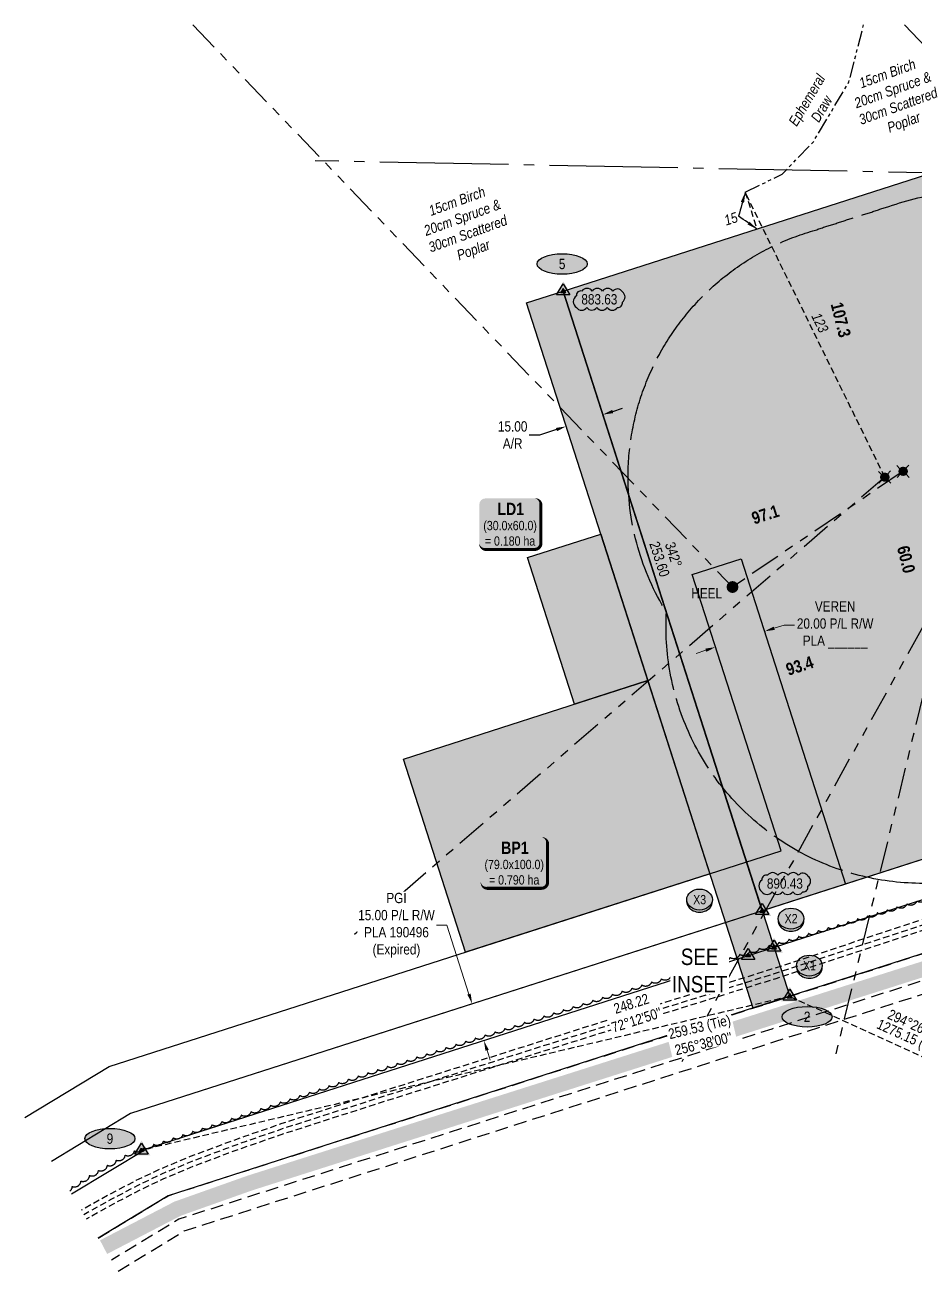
# Model space of a CAD drawing. Extents: x 408473 to 428843, y 6046006 to 6059852.
# Drawn here: x 418264 to 419131, y 6050542 to 6051756 of the extents above; entities that cross this region are included whole.
import ezdxf
from ezdxf.enums import TextEntityAlignment as Align

# ---------------------------------------------------------------- set-up
doc = ezdxf.new("R2010")
doc.units = 0
doc.header["$LTSCALE"] = 5
doc.header["$PDSIZE"] = 0.5
for name, pattern in [('0', [1, 1, 0]), ('foc-ACCESSROAD', [3.75, 2.5, -1.25]), ('foc-BUFFER', [16.75, 15, -1.75]), ('foc-DRILLPATH', [14.75, 6, -1.75, 1.75, -1.75, 1.75, -1.75]), ('foc-QUARTERLINE', [33, 25, -3, 2, -3]), ('foc-TIELINE', [1.875, 1.25, -0.625]), ('foc-TOPO-ephemeral', [6.25, 3.125, -0.625, 0.625, -0.625, 0.625, -0.625]), ('UG_PIPE', [1.875, 1.25, -0.625])]:
    doc.linetypes.add(name, pattern=pattern)
doc.layers.get('Defpoints').update_dxf_attribs({"color": 9})
for name, color, linetype in [('AS-PIPE-UG', 44, 'UG_PIPE'), ('AS-ROADS', 254, 'Continuous'), ('AUX-BUFFER', 7, 'foc-BUFFER'), ('C-AR', 13, 'foc-ACCESSROAD'), ('C-RW', 13, 'Continuous'), ('DETAIL-T', 7, 'Continuous'), ('F-RW', 190, 'Continuous'), ('L-BD', 7, 'Continuous'), ('L-BD1', 253, 'Continuous'), ('L-MON', 1, 'Continuous'), ('L-SECQ', 8, 'foc-QUARTERLINE'), ('L-TIE', 7, 'foc-TIELINE'), ('P-CROSSINGS', 250, 'Continuous'), ('P-ELEVATION', 7, 'Continuous'), ('P-PDRILLPATH', 12, 'foc-DRILLPATH'), ('P-PROPOSED', 10, 'Continuous'), ('P-PROPOSED-H', 21, 'Continuous'), ('P-TEMP-BLOCKS', 250, 'Continuous'), ('P-TEMP-H', 41, 'Continuous'), ('P-TEMP_BORROW PIT', 46, 'Continuous'), ('P-TEMP_LOG DECK', 46, 'Continuous'), ('P-TXT', 4, 'Continuous'), ('T-BUSH', 110, '0'), ('T-BUSH-T', 110, 'Continuous'), ('T-DRAW', 143, 'foc-TOPO-ephemeral'), ('T-TIE', 201, 'foc-TIELINE'), ('T-WATER-T', 170, 'Continuous')]:
    doc.layers.add(name, color=color, linetype=linetype)
for name, color, linetype, lineweight in [('C-RW-T', 13, 'Continuous', 9), ('F-RW-T', 190, 'Continuous', 9), ('T-TIE-T', 201, 'Continuous', 18)]:
    doc.layers.add(name, color=color, linetype=linetype, lineweight=lineweight)
doc.styles.add('80', font='ARIALN.TTF', dxfattribs={"height": 10})
doc.styles.add('80CG', font='ARIALN.TTF', dxfattribs={"height": 10})
doc.styles.add('80L', font='ARIALN.TTF', dxfattribs={"height": 10})
doc.styles.add('BOLD', font='ARIALNB.TTF')
doc.styles.add('Crossing', font='ARIALN.TTF', dxfattribs={"height": 10})
doc.dimstyles.new('Compass 5 000', dxfattribs={"dimscale": 5, "dimtxt": 9, "dimasz": 2, "dimexe": 0.2, "dimexo": 0.0625, "dimgap": 0.5, "dimtad": 0, "dimtih": 1, "dimtoh": 1, "dimzin": 0, "dimdsep": 46, "dimtxsty": '80CG', "dimcen": 0.1, "dimse1": 1, "dimse2": 1, "dimclrd": 256, "dimclrt": 256, "dimaunit": 1, "dimadec": 4, "dimazin": 0, "dimtfac": 0.06, "dimtofl": 0, "dimtmove": 0, "dimatfit": 1, "dimfxl": 0.2, "dimtolj": 1, "dimtzin": 0, "dimlwd": -1, "dimarcsym": 0})

# ---------------------------------------------------------------- blocks, each defined once
blk = doc.blocks.new('*D65')
at = {"layer": 'Defpoints', "color": 0, "transparency": 16777216}
for p in [(418791.2, 6051364.9), (418842.6, 6051327.3), (418806.9, 6051315.9)]:
    blk.add_point(p, dxfattribs=at)
at = {"layer": 'P-TXT', "transparency": 16777216}
for p, q in [((418836.4, 6051379.4), (418845.9, 6051382.5)), ((418781.6, 6051361.9), (418765, 6051356.5)), ((418765, 6051356.5), (418755, 6051356.5))]:
    blk.add_line(p, q, dxfattribs=at)
for points in [[(418835.9, 6051381), (418836.9, 6051377.8), (418826.9, 6051376.4)], [(418781.1, 6051363.4), (418782.2, 6051360.3), (418791.2, 6051364.9)]]:
    blk.add_solid(points, dxfattribs=at)
at = {"layer": 'P-TXT', "transparency": 16777216, "insert": (418739, 6051356.5), "char_height": 10, "attachment_point": 5, "style": '80CG'}
blk.add_mtext('\\A1;15.00 \\PA/R', dxfattribs=at)
blk = doc.blocks.new('TRIA')
blk.add_hatch(color=255).paths.add_polyline_path([(-0.04, 1.52), (-1.47, -0.87), (1.39, -0.87)])
blk = doc.blocks.new('Hybrid_EC')
at = {"color": 251}
for points in [[(-1.3, -0.74), (0, 1.42), (1.3, -0.74)], [(0.47, -0.26), (0, 0.53), (-0.47, -0.26)]]:
    blk.add_lwpolyline(points, close=True, dxfattribs=at)
at = {"layer": 'Defpoints'}
blk.add_circle((0, 0), 0.05, dxfattribs=at)
at = {"xscale": 1.2, "yscale": 1.2, "zscale": 1.2}
blk.add_blockref('TRIA', (0.05, 0.06), dxfattribs=at)
blk = doc.blocks.new('Hybrid_XC')
h = blk.add_hatch(color=251)
h.dxf.hatch_style = 1
h.paths.add_polyline_path([(-0.41, -0.24), (0, 0.45), (0.41, -0.24)])
at = {"color": 251}
for points in [[(-1.3, -0.74), (0, 1.42), (1.3, -0.74)], [(-0.41, -0.24), (0, 0.45), (0.41, -0.24)]]:
    blk.add_lwpolyline(points, close=True, dxfattribs=at)
at = {"color": 4}
blk.add_lwpolyline([(-0.41, -0.24), (0, 0.45), (0.41, -0.24)], close=True, dxfattribs=at)
at = {"layer": 'Defpoints'}
blk.add_circle((0, 0), 0.1, dxfattribs=at)
at = {"xscale": 1.2, "yscale": 1.2, "zscale": 1.2}
blk.add_blockref('TRIA', (0.05, 0.06), dxfattribs=at)
blk = doc.blocks.new('*U92')
at = {"layer": 'P-ELEVATION'}
h = blk.add_hatch(color=111, dxfattribs=at)
h.dxf.hatch_style = 1
edge = h.paths.add_edge_path()
edge.add_ellipse((0, 0), major_axis=(-24.4, 0), ratio=0.410256, start_angle=0, end_angle=360)
at = {"layer": 'P-ELEVATION', "color": 7, "flags": 128}
blk.add_lwpolyline([(0, 0, 12.5, 0, 0), (-12.4, -6.4, 0, 0, 0)], format="xyseb", dxfattribs=at)
at = {"layer": 'P-ELEVATION', "color": 7}
blk.add_ellipse((0, 0), major_axis=(-24.4, 0), ratio=0.410256, dxfattribs=at)
at = {"layer": 'P-ELEVATION', "style": '80'}
blk.add_attdef('ELEVATION', text='', height=10, dxfattribs=at).set_placement((0, 0), align=Align.MIDDLE_CENTER)
blk = doc.blocks.new('*D68')
at = {"layer": 'Defpoints', "color": 0, "transparency": 16777216}
for p in [(418699.6, 6050802.6), (418658.7, 6050789.5), (418670.1, 6050753.8)]:
    blk.add_point(p, dxfattribs=at)
at = {"layer": 'F-RW-T', "transparency": 16777216}
for p, q in [((418675, 6050879.2), (418665, 6050879.2)), ((418696.5, 6050812.1), (418675, 6050879.2)), ((418714.1, 6050757.4), (418717.1, 6050747.9))]:
    blk.add_line(p, q, dxfattribs=at)
for points in [[(418698.1, 6050812.6), (418694.9, 6050811.6), (418699.6, 6050802.6)], [(418715.7, 6050757.9), (418712.5, 6050756.9), (418711, 6050766.9)]]:
    blk.add_solid(points, dxfattribs=at)
at = {"layer": 'F-RW-T', "transparency": 16777216, "insert": (418625.9, 6050879.2), "char_height": 10, "attachment_point": 5, "style": '80CG', "bg_fill": 3, "box_fill_scale": 1.1, "bg_fill_color": 256, "bg_fill_true_color": 13158600, "bg_fill_transparency": 0}
blk.add_mtext('\\A1;PGI\\P15.00 P/L R/W\\PPLA 190496\\P(Expired)', dxfattribs=at)
blk = doc.blocks.new('*U69')
h = blk.add_hatch(color=191)
edge = h.paths.add_edge_path()
edge.add_line((-24, -31.2), (24, -31.2))
edge.add_arc((24, -25.2), 6, 270, 360)
edge.add_line((30, -25.2), (30, 12.5))
edge.add_arc((24, 12.5), 6, 0, 90)
edge.add_line((24, 18.5), (-24, 18.5))
edge.add_arc((-24, 12.5), 6, 90, 180)
edge.add_line((-30, 12.5), (-30, -25.2))
edge.add_arc((-24, -25.2), 6, 180, 270)
at = {"color": 250, "flags": 128}
blk.add_lwpolyline([(-24, -31.2, 3, 3, 0), (24, -31.2, 3, 3, 0.414214), (30, -25.2, 3, 3, 0), (30, 12.5, 3, 0, 0.414214), (24, 18.5, 0, 0, 0), (-24, 18.5, 0, 0, 0.414214), (-30, 12.5, 0, 0, 0), (-30, -25.2, 0, 3, 0.414214)], format="xyseb", close=True, dxfattribs=at)
at = {"flags": 128}
blk.add_lwpolyline([(-26.5, -28.2, 0, 7.5, 0), (0, 0, 0, 0, 0)], format="xyseb", dxfattribs=at)
at = {"color": 250}
for tag, p, height, style in [('TEMP_AREA_W1_001', (-9.2, 2.2), 12, 'BOLD'), ('ENTER_TEXT_001', (-30.7, -12.5), 9, '80')]:
    blk.add_attdef(tag, p, '', height=height, dxfattribs=dict(at, style=style))
blk = doc.blocks.new('*U70')
h = blk.add_hatch(color=191)
edge = h.paths.add_edge_path()
edge.add_line((-26.5, -31.2), (26.5, -31.2))
edge.add_arc((26.5, -25.2), 6, 270, 360)
edge.add_line((32.5, -25.2), (32.5, 12.5))
edge.add_arc((26.5, 12.5), 6, 0, 90)
edge.add_line((26.5, 18.5), (-26.5, 18.5))
edge.add_arc((-26.5, 12.5), 6, 90, 180)
edge.add_line((-32.5, 12.5), (-32.5, -25.2))
edge.add_arc((-26.5, -25.2), 6, 180, 270)
at = {"color": 250, "flags": 128}
blk.add_lwpolyline([(-26.5, -31.2, 3, 3, 0), (26.5, -31.2, 3, 3, 0.414214), (32.5, -25.2, 3, 3, 0), (32.5, 12.5, 3, 0, 0.414214), (26.5, 18.5, 0, 0, 0), (-26.5, 18.5, 0, 0, 0.414214), (-32.5, 12.5, 0, 0, 0), (-32.5, -25.2, 0, 3, 0.414214)], format="xyseb", close=True, dxfattribs=at)
at = {"flags": 128}
blk.add_lwpolyline([(-26.5, -28.2, 0, 7.5, 0), (0, 0, 0, 0, 0)], format="xyseb", dxfattribs=at)
at = {"color": 250}
for tag, p, height, style in [('TEMP_AREA_W1_001', (-9.2, 2.2), 12, 'BOLD'), ('ENTER_TEXT_001', (-30.7, -12.5), 9, '80')]:
    blk.add_attdef(tag, p, '', height=height, dxfattribs=dict(at, style=style))
blk = doc.blocks.new('wa')
at = {"layer": 'P-ELEVATION'}
h = blk.add_hatch(color=111, dxfattribs=at)
h.dxf.hatch_style = 1
edge = h.paths.add_edge_path()
edge.add_arc((-17.4, -4.5), 6.1, 215, 325)
edge.add_arc((-7.4, -4.5), 6.1, 215, 325)
edge.add_arc((2.6, -4.5), 6.1, 215, 325)
edge.add_arc((12.7, -4.5), 6.1, 215, 325)
edge.add_arc((18.1, -3.7), 4.32, 263.4336, 373.4336)
edge.add_arc((18.8, 2.3), 6.1, 305, 415)
edge.add_arc((17.5, 4.4), 5.69, 30.6955, 140.6955)
edge.add_arc((8.1, 4.5), 6.1, 35, 145)
edge.add_arc((-1.9, 4.5), 6.1, 35, 145)
edge.add_arc((-11.9, 4.5), 6.1, 35, 145)
edge.add_arc((-18, 3.8), 4.33, 75.4261, 185.4261)
edge.add_arc((-18.4, -2.3), 6.96, 125, 235)
at = {"color": 240, "flags": 128}
blk.add_lwpolyline([(-22.4, -8, 0.520567), (-12.3, -8, 0.520567), (-2.4, -8, 0.520567), (7.6, -8, 0.520567), (17.6, -8, 0.520567), (22.4, -2.7, 0.520567), (22.4, 7.3, 0.520567), (13.1, 8, 0.520567), (3.1, 8, 0.520567), (-6.9, 8, 0.520567), (-16.9, 8, 0.520567), (-22.4, 3.4, 0.520567)], format="xyb", close=True, dxfattribs=at)
at = {"layer": 'P-ELEVATION', "color": 240, "flags": 128}
blk.add_lwpolyline([(0, 0, 12.5, 0, 0), (-12.4, -6.4, 0, 0, 0)], format="xyseb", dxfattribs=at)
at = {"layer": 'P-ELEVATION', "color": 240, "style": '80'}
blk.add_attdef('ELEVATION', text='', height=10, dxfattribs=at).set_placement((0, 0), align=Align.MIDDLE_CENTER)
blk = doc.blocks.new('xing2')
h = blk.add_hatch(color=50)
h.dxf.hatch_style = 1
edge = h.paths.add_edge_path()
edge.add_ellipse((0, 0), major_axis=(-12.5, 0), ratio=0.816297, start_angle=0, end_angle=360)
h = blk.add_hatch(color=250)
h.dxf.hatch_style = 1
edge = h.paths.add_edge_path()
edge.add_ellipse((0, -2), major_axis=(-12.5, 0), ratio=0.816297, start_angle=0, end_angle=180)
edge.add_line((12.5, -2), (12.5, 0))
edge.add_ellipse((0, 0), major_axis=(-12.5, 0), ratio=0.816297, start_angle=0, end_angle=180, ccw=False)
edge.add_line((-12.5, 0), (-12.5, -2))
at = {"color": 250}
blk.add_ellipse((0, 0), major_axis=(-12.5, 0), ratio=0.816297, dxfattribs=at)
blk.add_ellipse((0, -2), major_axis=(-12.5, 0), ratio=0.816297, start_param=0, end_param=3.141593, dxfattribs=at)
at = {"color": 250, "style": 'Crossing'}
blk.add_attdef('CROSSING', text='', height=9, dxfattribs=at).set_placement((0.1, 0), align=Align.MIDDLE_CENTER)
at = {"color": 250, "style": 'Crossing', "flags": 1}
for tag, p in [('OWNER', (0.1, -12.5)), ('DESCRIPTION', (0.1, -25.8)), ('LOCATION', (0.1, -39.3)), ('DWG_REF', (0.1, -52.8))]:
    blk.add_attdef(tag, text='', height=9, dxfattribs=at).set_placement(p, align=Align.MIDDLE_CENTER)
blk = doc.blocks.new('*D93')
at = {"layer": 'C-RW-T', "transparency": 16777216}
for p, q in [((418993.6, 6051168.3), (419003.4, 6051171.5)), ((419003.4, 6051171.5), (419013.4, 6051171.5)), ((418927, 6051147), (418917.5, 6051143.9))]:
    blk.add_line(p, q, dxfattribs=at)
for points in [[(418993.1, 6051169.9), (418994.1, 6051166.8), (418984.1, 6051165.3)], [(418926.5, 6051148.5), (418927.5, 6051145.4), (418936.5, 6051150)]]:
    blk.add_solid(points, dxfattribs=at)
at = {"layer": 'Defpoints', "color": 0, "transparency": 16777216}
for p in [(418984.1, 6051165.3), (419031.5, 6051017.8), (418983.9, 6051002.5)]:
    blk.add_point(p, dxfattribs=at)
at = {"layer": 'C-RW-T', "transparency": 16777216, "insert": (419052.9, 6051171.5), "char_height": 10, "attachment_point": 5, "style": '80CG'}
blk.add_mtext('\\A1;VEREN\\P20.00 P/L R/W\\PPLA ______', dxfattribs=at)
blk = doc.blocks.new('WC')
at = {"layer": 'L-MON'}
h = blk.add_hatch(color=255, dxfattribs=at)
h.dxf.hatch_style = 1
edge = h.paths.add_edge_path()
edge.add_arc((0, 0), 0.9, 0, 360)
at = {"layer": 'L-MON', "color": 240, "flags": 128}
for points in [[(-0.62, 0.5), (-1.23, 1.12)], [(0.52, 0.61), (1.13, 1.21)], [(-1.18, -1.18), (-0.56, -0.57)], [(1.16, -1.18), (0.56, -0.57)]]:
    blk.add_lwpolyline(points, dxfattribs=at)
at = {"layer": 'L-MON', "color": 240}
for radius in [0.8, 0.373]:
    blk.add_circle((0, 0), radius, dxfattribs=at)
blk = doc.blocks.new('plbh')
at = {"layer": 'L-MON'}
h = blk.add_hatch(color=255, dxfattribs=at)
h.dxf.hatch_style = 1
edge = h.paths.add_edge_path()
edge.add_arc((0, 0), 1.16, 0, 360)
h = blk.add_hatch(color=256, dxfattribs=at)
h.dxf.hatch_style = 1
h.paths.add_polyline_path([(0.96, 0, 1), (-0.96, 0, 1)])
h.paths.add_polyline_path([(0.91, 0, 1), (-0.91, 0, 1)], flags=16)
h.paths.add_polyline_path([(0.45, 0, -1), (-0.45, 0, -1)], flags=0)
h = blk.add_hatch(color=256, dxfattribs=at)
h.dxf.hatch_style = 1
h.paths.add_polyline_path([(0.45, 0, 1), (-0.45, 0, 1)])
h.paths.add_polyline_path([(0.4, 0, 1), (-0.4, 0, 1)], flags=16)
at = {"layer": 'L-MON', "color": 240}
for radius in [0.96, 0.91, 0.45, 0.4]:
    blk.add_circle((0, 0), radius, dxfattribs=at)
blk = doc.blocks.new('ICP_text')
at = {"color": 14, "insert": (-10.8, -0.5), "char_height": 10, "attachment_point": 5, "style": '80L', "bg_fill": 1, "box_fill_scale": 1.15, "bg_fill_color": 255, "bg_fill_transparency": 0}
blk.add_mtext_dynamic_manual_height_columns('HEEL', width=19.07, gutter_width=47.5, heights=[0], dxfattribs=at)

msp = doc.modelspace()

# ---------------------------------------------------------------- hatches: boundary and pattern name
at = {"layer": 'P-PROPOSED-H'}
h = msp.add_hatch(color=256, dxfattribs=at)
h.dxf.hatch_style = 1
h.paths.add_polyline_path([(418788.278, 6051496.568), (419479.084, 6051718.312), (419672.891, 6051114.538), (419411.379, 6051031.02), (418981.961, 6050893.18)])
h = msp.add_hatch(color=256, dxfattribs=at)
h.dxf.hatch_style = 1
h.paths.add_polyline_path([(419008.692, 6050809.904), (418973.001, 6050798.45), (418752.588, 6051485.112), (418788.278, 6051496.568)])
at = {"layer": 'P-TEMP-H'}
h = msp.add_hatch(color=256, dxfattribs=at)
h.dxf.hatch_style = 1
h.paths.add_polyline_path([(418753.436, 6051237.186), (418824.82, 6051260.086), (418870.644, 6051117.326), (418799.261, 6051094.426)])
h = msp.add_hatch(color=256, dxfattribs=at)
h.dxf.hatch_style = 1
h.paths.add_polyline_path([(418632.699, 6051040.992), (418870.644, 6051117.326), (418930.98, 6050929.36), (418693.035, 6050853.026)])

# ---------------------------------------------------------------- linework, layer by layer
at = {"layer": 'AS-PIPE-UG', "flags": 128}
for points in [[(420108.197, 6051131.682), (420029.814, 6051130.503), (419743.733, 6051073.88), (419688.828, 6051056.998), (419518.635, 6051002.991, -0.00172683), (419518.602, 6051002.98), (419348.945, 6050950.43), (419180.778, 6050893.416, -0.00229955), (419180.735, 6050893.402), (418992.615, 6050831.547, -0.00387036), (418992.541, 6050831.523), (418813.28, 6050775.641), (418605.655, 6050710.01), (418515.912, 6050681.219), (418479.558, 6050668.686), (418460.568, 6050661.844), (418426.851, 6050649.196), (418397.244, 6050636.779), (418374.212, 6050625.888), (418348.506, 6050612.394), (418321.506, 6050597.244)], [(420108.272, 6051126.684), (420030.341, 6051125.512), (419744.956, 6051069.027), (419690.339, 6051052.235), (419520.147, 6050998.227, -0.00172683), (419520.081, 6050998.206), (419350.487, 6050945.676), (419182.383, 6050888.683, -0.00229955), (419182.296, 6050888.654), (418994.176, 6050826.799, -0.00387036), (418994.028, 6050826.752), (418814.777, 6050770.873), (418607.172, 6050705.248), (418517.49, 6050676.477), (418481.219, 6050663.972), (418462.293, 6050657.153), (418428.696, 6050644.55), (418399.28, 6050632.213), (418376.442, 6050621.415), (418350.891, 6050608.002), (418323.952, 6050592.886)]]:
    msp.add_lwpolyline(points, format="xyb", dxfattribs=at)
msp.add_lwpolyline([(419687.316, 6051061.762), (419687.316, 6051061.762), (419517.123, 6051007.754), (419517.123, 6051007.754), (419347.403, 6050955.184), (419347.403, 6050955.184), (419179.173, 6050898.149), (419179.173, 6050898.149), (418991.053, 6050836.294), (418991.053, 6050836.294), (418811.783, 6050780.409), (418811.783, 6050780.409), (418604.138, 6050714.772), (418604.138, 6050714.772), (418514.333, 6050685.962), (418514.333, 6050685.962), (418477.896, 6050673.399), (418477.896, 6050673.399), (418458.843, 6050666.534), (418458.843, 6050666.534), (418425.006, 6050653.842), (418425.006, 6050653.842), (418395.208, 6050641.344), (418395.208, 6050641.344), (418371.981, 6050630.362), (418371.981, 6050630.362), (418346.121, 6050616.787), (418346.121, 6050616.787), (418319.061, 6050601.603)], dxfattribs=at)
at = {"layer": 'AS-ROADS', "const_width": 15, "flags": 128}
msp.add_lwpolyline([(419843.238, 6051065.067), (419843.238, 6051065.067), (419389.523, 6050917.022), (419389.523, 6050917.022), (419140.408, 6050837.024), (419140.408, 6050837.024), (418483.126, 6050628.132), (418483.126, 6050628.132), (418412.733, 6050603.134), (418412.733, 6050603.134), (418340.809, 6050565.73)], dxfattribs=at)
at = {"layer": 'AUX-BUFFER', "color": 251, "linetype": 'foc-BUFFER', "flags": 128}
msp.add_lwpolyline([(419439.802, 6051360.975, -0.17122655), (419495.122, 6051204.171, -0.33630821), (419312.63, 6050963.542, -0.0187566), (419294.785, 6050957.814, -0.0187566), (419276.941, 6050952.086, -0.0187566), (419259.096, 6050946.358, -0.0187566), (419241.251, 6050940.63, -0.0187566), (419223.406, 6050934.901, -0.52026391), (418888.273, 6051169.803, -0.01428153), (418888.68, 6051184.069, -0.13926257), (418851.37, 6051315.426, -0.33630821), (419033.862, 6051556.055, -0.0187566), (419051.707, 6051561.783, -0.0187566), (419069.552, 6051567.512, -0.0187566), (419087.397, 6051573.24, -0.0187566), (419105.242, 6051578.968, -0.49893864)], format="xyb", close=True, dxfattribs=at)
at = {"layer": 'C-AR', "flags": 128}
for points in [[(418335.506, 6050574.478), (418403.679, 6050615.809), (418983.636, 6050801.861), (419438.048, 6050947.724), (419730.689, 6051041.183), (419907.596, 6051097.681), (420035.669, 6051094.695), (420108.758, 6051095.796)], [(420109.134, 6051070.809), (420035.566, 6051069.702), (419911.205, 6051072.601), (419738.291, 6051017.379), (419445.668, 6050923.925), (418991.274, 6050778.068), (418414.116, 6050592.914), (418348.461, 6050553.109)], [(418354.938, 6050542.425), (418419.335, 6050581.466), (418995.087, 6050766.17), (419449.478, 6050912.026), (419742.092, 6051005.476), (419768.088, 6051013.779)]]:
    msp.add_lwpolyline(points, dxfattribs=at)
at = {"layer": 'C-RW', "flags": 128}
msp.add_lwpolyline([(418264.253, 6050692.005), (418346.275, 6050741.732), (419000.234, 6050951.558), (418913.846, 6051220.655), (418961.432, 6051235.932), (419063.104, 6050919.227), (418367.149, 6050695.942), (418290.163, 6050649.268)], dxfattribs=at)
at = {"layer": 'F-RW', "flags": 128}
for points in [[(420107.441, 6051183.247), (420027.401, 6051182.042), (419732.156, 6051130.241), (419709.723, 6051126.301), (419411.379, 6051031.02), (418956.905, 6050885.138), (418367.149, 6050695.942), (418290.163, 6050649.268)], [(420108.005, 6051145.768), (420030.945, 6051144.608), (419738.633, 6051093.322), (419718.708, 6051089.822), (419422.808, 6050995.322), (418968.362, 6050849.448), (418382.805, 6050661.599), (418309.596, 6050617.215)], [(420108.005, 6051145.768), (420030.945, 6051144.608), (419738.633, 6051093.322), (419718.708, 6051089.822), (419422.808, 6050995.322), (418968.362, 6050849.448), (418382.805, 6050661.599), (418309.596, 6050617.215)], [(420108.758, 6051095.796), (420035.669, 6051094.695), (419747.27, 6051044.096), (419730.689, 6051041.183), (419438.048, 6050947.724), (418983.636, 6050801.861), (418403.679, 6050615.809), (418335.506, 6050574.478)]]:
    msp.add_lwpolyline(points, dxfattribs=at)
at = {"layer": 'L-SECQ', "flags": 128}
msp.add_lwpolyline([(420054.559, 6051593.966), (418546.733, 6051623.532)], dxfattribs=at)
at = {"layer": 'L-TIE'}
msp.add_line((419008.692, 6050809.904), (419342.004, 6050658.366), dxfattribs=at)
at = {"layer": 'P-PDRILLPATH'}
for p, q in [((418427.704, 6051755.813), (418952.985, 6051208.5)), ((419120.419, 6051755.813), (419321.036, 6051546.781)), ((419101.26, 6051315.426), (418584.933, 6050870.219)), ((419119.105, 6051321.154), (418952.985, 6051208.5)), ((419138.162, 6051169.803), (418903.639, 6050746.258)), ((419156.007, 6051175.531), (419051.672, 6050746.258))]:
    msp.add_line(p, q, dxfattribs=at)
at = {"layer": 'P-PROPOSED', "flags": 128}
for points in [[(418788.278, 6051496.568), (419479.084, 6051718.312), (419672.891, 6051114.538), (419411.379, 6051031.02), (418981.961, 6050893.18)], [(419008.692, 6050809.904), (418973.001, 6050798.45), (418752.588, 6051485.112), (418788.278, 6051496.568)]]:
    msp.add_lwpolyline(points, close=True, dxfattribs=at)
at = {"layer": 'P-TEMP_BORROW PIT', "flags": 128}
msp.add_lwpolyline([(418632.699, 6051040.992), (418870.644, 6051117.326), (418930.98, 6050929.36), (418693.035, 6050853.026)], close=True, dxfattribs=at)
at = {"layer": 'P-TEMP_LOG DECK', "flags": 128}
msp.add_lwpolyline([(418753.436, 6051237.186), (418824.82, 6051260.086), (418870.644, 6051117.326), (418799.261, 6051094.426)], close=True, dxfattribs=at)
at = {"layer": 'T-BUSH', "flags": 128}
msp.add_lwpolyline([(419847.255, 6051254.218, -0.52056705), (419837.26, 6051254.316, -0.52056705), (419827.265, 6051254.414, -0.52056705), (419817.27, 6051254.512, -0.52056705), (419807.275, 6051254.61, -0.52056705), (419797.28, 6051254.707, -0.52056705), (419787.285, 6051254.805, -0.52056705), (419777.29, 6051254.903, -0.52056705), (419767.294, 6051255.001, -0.52056705), (419757.299, 6051255.099, -0.52056705), (419747.304, 6051255.197, -0.52056705), (419738.622, 6051253.921, -0.52056705), (419738.268, 6051243.932, -0.52056705), (419737.913, 6051233.942, -0.52056705), (419737.559, 6051223.953, -0.52056705), (419737.204, 6051213.964, -0.52056705), (419736.85, 6051203.975, -0.52056705), (419736.495, 6051193.985, -0.52056705), (419736.141, 6051183.996, -0.52056705), (419735.787, 6051174.007, -0.52056705), (419735.432, 6051164.017, -0.52056705), (419735.078, 6051154.028, -0.52056705), (419734.723, 6051144.039, -0.52056705), (419734.369, 6051134.049, -0.52056705), (419734.014, 6051124.06, -0.52056705), (419733.66, 6051114.071, -0.52056705), (419733.305, 6051104.081, -0.52056705), (419728.244, 6051097.842, -0.52056705), (419718.587, 6051095.263, -0.52056705), (419708.93, 6051092.684, -0.52056705), (419699.273, 6051090.105, -0.52056705), (419689.615, 6051087.526, -0.52056705), (419679.958, 6051084.947, -0.52056705), (419670.523, 6051081.648, -0.52056705), (419661.089, 6051078.344, -0.52056705), (419651.656, 6051075.039, -0.52056705), (419642.222, 6051071.735, -0.52056705), (419632.789, 6051068.431, -0.52056705), (419623.355, 6051065.126, -0.52056705), (419613.921, 6051061.822, -0.52056705), (419604.488, 6051058.518, -0.52056705), (419595.054, 6051055.213, -0.52056705), (419585.62, 6051051.909, -0.52056705), (419576.187, 6051048.605, -0.52056705), (419566.753, 6051045.3, -0.52056705), (419557.319, 6051041.996, -0.52056705), (419547.858, 6051038.781, -0.52056705), (419538.222, 6051036.123, -0.52056705), (419528.587, 6051033.464, -0.52056705), (419518.951, 6051030.805, -0.52056705), (419509.347, 6051028.043, -0.52056705), (419499.869, 6051024.869, -0.52056705), (419490.391, 6051021.695, -0.52056705), (419480.912, 6051018.521, -0.52056705), (419471.434, 6051015.347, -0.52056705), (419461.956, 6051012.173, -0.52056705), (419452.478, 6051008.999, -0.52056705), (419442.999, 6051005.825, -0.52056705), (419433.521, 6051002.651, -0.52056705), (419424.043, 6050999.478, -0.52056705), (419414.564, 6050996.304, -0.52056705), (419405.086, 6050993.13, -0.52056705), (419395.608, 6050989.956, -0.52056705), (419386.129, 6050986.782, -0.52056705), (419376.651, 6050983.608, -0.52056705), (419367.173, 6050980.434, -0.52056705), (419357.603, 6050978.813, -0.52056705), (419347.818, 6050980.854, -0.52056705), (419338.281, 6050979.627, -0.52056705), (419328.915, 6050976.135, -0.52056705), (419319.549, 6050972.642, -0.52056705), (419310.184, 6050969.15, -0.52056705), (419300.818, 6050965.657, -0.52056705), (419291.453, 6050962.165, -0.52056705), (419282.087, 6050958.672, -0.52056705), (419272.721, 6050955.18, -0.52056705), (419263.356, 6050951.687, -0.52056705), (419253.99, 6050948.195, -0.52056705), (419244.625, 6050944.702, -0.52056705), (419235.259, 6050941.21, -0.52056705), (419225.893, 6050937.717, -0.52056705), (419216.528, 6050934.225, -0.52056705), (419207.162, 6050930.732, -0.52056705), (419197.797, 6050927.24, -0.52056705), (419188.431, 6050923.747, -0.52056705), (419179.065, 6050920.255, -0.52056705), (419169.714, 6050916.724, -0.52056705), (419160.385, 6050913.135, -0.52056705), (419151.056, 6050909.546, -0.52056705), (419141.727, 6050905.957, -0.52056705), (419132.273, 6050902.734, -0.52056705), (419122.698, 6050899.864, -0.52056705), (419113.123, 6050896.995, -0.52056705), (419103.549, 6050894.126, -0.52056705), (419093.974, 6050891.256, -0.52056705), (419084.399, 6050888.387, -0.52056705), (419074.824, 6050885.517, -0.52056705), (419065.249, 6050882.648, -0.52056705), (419055.674, 6050879.779, -0.52056705), (419046.099, 6050876.909, -0.52056705), (419036.524, 6050874.04, -0.52056705), (419026.949, 6050871.17, -0.52056705), (419017.375, 6050868.301, -0.52056705), (419007.8, 6050865.432, -0.52056705), (418998.225, 6050862.562, -0.52056705), (418988.65, 6050859.693, -0.52056705), (418979.097, 6050856.753, -0.52056705), (418969.557, 6050853.767, -0.52056705), (418960.018, 6050850.781, -0.52056705), (418950.479, 6050847.795, -0.52056705), (418940.94, 6050844.809, -0.52056705), (418931.401, 6050841.823, -0.52056705), (418921.861, 6050838.838, -0.52056705), (418912.322, 6050835.852, -0.52056705), (418902.783, 6050832.866, -0.52056705), (418893.244, 6050829.88, -0.52056705), (418883.704, 6050826.894, -0.52056705), (418874.165, 6050823.908, -0.52056705), (418864.626, 6050820.923, -0.52056705), (418855.087, 6050817.937, -0.52056705), (418845.548, 6050814.951, -0.52056705), (418836.008, 6050811.965, -0.52056705), (418826.469, 6050808.979, -0.52056705), (418816.93, 6050805.993, -0.52056705), (418807.391, 6050803.008, -0.52056705), (418797.87, 6050799.964, -0.52056705), (418788.356, 6050796.897, -0.52056705), (418778.843, 6050793.83, -0.52056705), (418769.33, 6050790.763, -0.52056705), (418759.816, 6050787.695, -0.52056705), (418750.303, 6050784.628, -0.52056705), (418740.79, 6050781.561, -0.52056705), (418731.276, 6050778.494, -0.52056705), (418721.763, 6050775.427, -0.52056705), (418712.249, 6050772.359, -0.52056705), (418702.736, 6050769.292, -0.52056705), (418693.223, 6050766.225, -0.52056705), (418683.709, 6050763.158, -0.52056705), (418674.196, 6050760.091, -0.52056705), (418664.683, 6050757.023, -0.52056705), (418655.169, 6050753.956, -0.52056705), (418645.656, 6050750.889, -0.52056705), (418636.142, 6050747.822, -0.52056705), (418626.629, 6050744.755, -0.52056705), (418617.116, 6050741.687, -0.52056705), (418607.602, 6050738.62, -0.52056705), (418598.089, 6050735.553, -0.52056705), (418588.606, 6050732.394, -0.52056705), (418579.127, 6050729.22, -0.52056705), (418569.649, 6050726.047, -0.52056705), (418560.171, 6050722.873, -0.52056705), (418550.692, 6050719.7, -0.52056705), (418541.214, 6050716.526, -0.52056705), (418531.735, 6050713.353, -0.52056705), (418522.257, 6050710.179, -0.52056705), (418512.778, 6050707.005, -0.52056705), (418503.3, 6050703.833, -0.52056705), (418493.82, 6050700.662, -0.52056705), (418484.341, 6050697.491, -0.52056705), (418474.862, 6050694.32, -0.52056705), (418465.382, 6050691.15, -0.52056705), (418455.903, 6050687.979, -0.52056705), (418446.424, 6050684.808, -0.52056705), (418436.944, 6050681.637, -0.52056705), (418427.465, 6050678.466, -0.52056705), (418417.986, 6050675.296, -0.52056705), (418408.506, 6050672.125, -0.52056705), (418399.027, 6050668.954, -0.52056705), (418389.548, 6050665.783, -0.52056705), (418380.068, 6050662.613, -0.52056705), (418370.589, 6050659.442, -0.52056705), (418361.609, 6050655.154, -0.52056705), (418352.929, 6050650.197, -0.52056705), (418344.249, 6050645.241, -0.52056705), (418335.569, 6050640.285, -0.52056705), (418326.911, 6050635.291, -0.52056705), (418318.482, 6050629.919, -0.52056705), (418310.052, 6050624.548, -0.21235801), (418307.841, 6050620.109, -0.21235801)], format="xyb", dxfattribs=at)
at = {"layer": 'T-DRAW', "flags": 128}
msp.add_lwpolyline([(418965.277, 6051592.993), (419001.38, 6051610.383), (419032.051, 6051642.436), (419066.35, 6051700.347), (419080.542, 6051755.813)], dxfattribs=at)
at = {"layer": 'T-TIE', "flags": 128}
for points in [[(419101.299, 6051315.42), (418965.277, 6051592.993)], [(418965.277, 6051592.993), (418976.804, 6051557.084)]]:
    msp.add_lwpolyline(points, dxfattribs=at)

# ---------------------------------------------------------------- block references
at = {"xscale": 0.9995596, "yscale": 0.9995596}
for p, zscale, values in [((418787.16, 6051523.062), 4.997797999999983, {'ELEVATION': '5'}), ((419025.606, 6050790.046), 4.997797999999983, {'ELEVATION': '2'}), ((418346.997, 6050671.369), 0.9995596, {'ELEVATION': '9'})]:
    msp.add_blockref('*U92', p, dxfattribs=dict(at, zscale=zscale)).add_auto_attribs(values)
at = {"xscale": 0.9995596, "yscale": 0.9995596, "zscale": 0.9995596}
msp.add_blockref('ICP_text', (418938.68, 6051202.969), dxfattribs=at)
at = {"layer": 'L-BD', "xscale": 0.9995596, "yscale": 0.9995596, "zscale": 0.9995596}
for p, values in [((418823.375, 6051488.64), {'ELEVATION': '883.63'}), ((419003.974, 6050919.789), {'ELEVATION': '890.43'})]:
    msp.add_blockref('wa', p, dxfattribs=at).add_auto_attribs(values)
at = {"layer": 'L-MON'}
for name, p, xscale, yscale, zscale in [('Hybrid_EC', (418788.278, 6051496.568), 4.997797999999983, 4.997797999999983, 4.997797999999983), ('WC', (419119.105, 6051321.154), 4.997797999999993, 4.997797999999993, 4.997797999999993), ('WC', (419101.26, 6051315.426), 4.997797999999993, 4.997797999999993, 4.997797999999993), ('plbh', (418952.985, 6051208.5), 4.997797999999994, 4.997797999999994, 4.997797999999994), ('Hybrid_EC', (418981.961, 6050893.18), 4.997797999999983, 4.997797999999983, 4.997797999999983), ('Hybrid_EC', (418993.417, 6050857.49), 4.997797999999983, 4.997797999999983, 4.997797999999983), ('Hybrid_XC', (418968.358, 6050849.447), 4.997797999999983, 4.997797999999983, 4.997797999999983), ('Hybrid_EC', (419008.692, 6050809.904), 4.997797999999983, 4.997797999999983, 4.997797999999983), ('Hybrid_XC', (418377.733, 6050659.972), 4.997797999999983, 4.997797999999983, 4.997797999999983)]:
    msp.add_blockref(name, p, dxfattribs=dict(at, xscale=xscale, yscale=yscale, zscale=zscale))
at = {"layer": 'P-CROSSINGS', "xscale": 0.9995596, "yscale": 0.9995596, "zscale": 0.9995596}
for p, values in [((418920.935, 6050904.147), {'CROSSING': 'X3'}), ((419009.899, 6050885.627), {'CROSSING': 'X2'}), ((419027.851, 6050839.863), {'CROSSING': 'X1'})]:
    msp.add_blockref('xing2', p, dxfattribs=at).add_auto_attribs(values)
at = {"layer": 'P-TEMP-BLOCKS'}
ref = msp.add_blockref('*U69', (418736.513, 6051276.305), dxfattribs=dict(at, xscale=0.9995596, yscale=0.9995596, zscale=0.9995596))
ref.add_attrib('TEMP_AREA_W1_001', 'LD1', (418724.126, 6051278.548), dxfattribs={"layer": '0', "color": 250, "height": 11.9947, "style": 'BOLD'})
ref.add_attrib('ENTER_TEXT_001', '(30.0x60.0)', (418710.449, 6051263.84), dxfattribs={"layer": '0', "color": 250, "height": 8.99604, "style": '80'})
ref.add_attrib('ENTER_TEXT_002', '= 0.180 ha', (418711.955, 6051248.81), dxfattribs={"layer": '0', "color": 250, "height": 8.996, "style": '80'})
ref = msp.add_blockref('*U70', (418740.517, 6050946.315), dxfattribs=dict(at, xscale=0.9995596, yscale=0.9995596, zscale=0.9995596))
ref.add_attrib('TEMP_AREA_W1_001', 'BP1', (418727.773, 6050948.558), dxfattribs={"layer": '0', "color": 250, "height": 11.9947, "style": 'BOLD'})
ref.add_attrib('ENTER_TEXT_001', '(79.0x100.0)', (418711.586, 6050933.85), dxfattribs={"layer": '0', "color": 250, "height": 8.99604, "style": '80'})
ref.add_attrib('ENTER_TEXT_002', '= 0.790 ha', (418715.958, 6050918.82), dxfattribs={"layer": '0', "color": 250, "height": 8.996, "style": '80'})

# ---------------------------------------------------------------- texts
at = {"layer": 'L-BD', "style": '80L'}
for s, p in [("294°26'55''", (419130.915, 6050781.584)), ('1275.15 (Tie)', (419125.062, 6050768.598))]:
    msp.add_text(s, height=9.9956, rotation=335.7402, dxfattribs=at).set_placement(p, align=Align.MIDDLE)
at = {"layer": 'L-BD1', "color": 3, "style": 'BOLD'}
for s, p in [('97.1', (418984.976, 6051279.141)), ('93.4', (419018.392, 6051131.839))]:
    msp.add_text(s, height=11.9947, rotation=17.7116, dxfattribs=at).set_placement(p, align=Align.MIDDLE)
at = {"layer": 'L-BD1', "style": '80L'}
for s, p in [('253.60', (418882.011, 6051235.628)), ('342°', (418895.573, 6051239.981))]:
    msp.add_text(s, height=9.9956, rotation=287.7962, dxfattribs=at).set_placement(p, align=Align.MIDDLE)
at = {"layer": 'L-BD1', "color": 3, "char_height": 11.9947, "width": 17.27732, "attachment_point": 2, "rotation": 284.267465, "style": 'BOLD'}
for s, insert in [('107.3', (419064.289, 6051470.195)), ('60.0', (419127.904, 6051236.885))]:
    msp.add_mtext(s, dxfattribs=dict(at, insert=insert))
at = {"layer": 'T-BUSH-T', "char_height": 9.9956, "attachment_point": 1, "rotation": 20, "style": '80L'}
for insert in [(419059.306, 6051697.632), (418640.366, 6051573.377)]:
    msp.add_mtext_dynamic_manual_height_columns('\\pi16.833;{\\fArial Narrow|b0|i1|c0|p34;15cm Birch\\P\\pi5.7603;20cm Spruce &\\P\\pi4.4103;30cm Scattered \\P\\pi27.708;Poplar}', width=88.95576, gutter_width=49.978, heights=[0], dxfattribs=dict(at, insert=insert))
at = {"layer": 'T-TIE-T', "char_height": 9.9956, "width": 17.46924, "attachment_point": 2, "style": '80L'}
for s, insert, rotation in [('{\\fArial Narrow|b0|i1|c0|p34;15}', (418949.915, 6051571.821), 17.796236), ('{\\fArial Narrow|b0|i1|c0|p34;123}', (419042.684, 6051468.039), 296.106647)]:
    msp.add_mtext(s, dxfattribs=dict(at, insert=insert, rotation=rotation))
at = {"layer": 'T-WATER-T', "insert": (419006.753, 6051661.13), "char_height": 9.9956, "attachment_point": 1, "rotation": 59.362867, "style": '80L'}
msp.add_mtext_dynamic_manual_height_columns('\\pi0.32612;{\\fArial Narrow|b0|i1|c0|p34;Ephemeral\\P\\pi14.587;Draw}', width=55.95529, gutter_width=49.978, heights=[0], dxfattribs=at)

# ---------------------------------------------------------------- dimensions: what is measured, and where the dimension line sits
at = {"layer": 'C-RW-T'}
dim = msp.add_linear_dim(base=(418984.111, 6051165.288), p1=(418983.882, 6051002.495), p2=(419031.468, 6051017.772), angle=17.798135, text='VEREN\\P20.00 P/L R/W\\PPLA ______', dimstyle='Compass 5 000', dxfattribs=at)
dim.commit()
dim.dimension.update_dxf_attribs({"geometry": '*D93', "text_midpoint": (419052.894, 6051171.466), "dimtype": 161})
at = {"layer": 'P-TXT'}
dim = msp.add_linear_dim(base=(418791.17, 6051364.917), p1=(418842.607, 6051327.314), p2=(418806.917, 6051315.858), angle=197.796236, text='15.00 \\PA/R', dimstyle='Compass 5 000', dxfattribs=at)
dim.commit()
dim.dimension.update_dxf_attribs({"geometry": '*D65', "text_midpoint": (418739.046, 6051356.511), "dimtype": 161})

# ---------------------------------------------------------------- leaders
at = {"layer": 'T-TIE-T', "path_type": 1}
for points in [[(418965.348, 6051592.773), (418958.963, 6051569.588)], [(418976.804, 6051557.084), (418958.963, 6051569.588)]]:
    msp.add_leader(points, dimstyle='Compass 5 000', override={"dimgap": 0.5, "dimtad": 0}, dxfattribs=at)

# ---------------------------------------------------------------- next in the draw order: texts
at = {"layer": 'DETAIL-T', "color": 3, "insert": (418920.998, 6050834.974), "char_height": 15.993, "width": 53.76796, "attachment_point": 5, "style": '80CG', "bg_fill": 3, "box_fill_scale": 1.1, "bg_fill_color": 256, "bg_fill_transparency": 0}
msp.add_mtext('SEE\\PINSET', dxfattribs=at)

# ---------------------------------------------------------------- next in the draw order: linework, layer by layer
at = {"layer": 'L-TIE', "flags": 128}
msp.add_lwpolyline([(419008.692, 6050809.904), (418377.733, 6050659.972)], dxfattribs=at)

# ---------------------------------------------------------------- next in the draw order: texts
at = {"layer": 'L-BD', "insert": (418852.966, 6050807.591), "char_height": 9.9956, "width": 51.09008, "attachment_point": 2, "rotation": 17.7865, "style": '80L', "bg_fill": 3, "box_fill_scale": 1.1, "bg_fill_color": 256, "bg_fill_transparency": 0}
msp.add_mtext("248.22 72°12'50''", dxfattribs=at)

# ---------------------------------------------------------------- next in the draw order: dimensions: what is measured, and where the dimension line sits
at = {"layer": 'F-RW-T'}
dim = msp.add_linear_dim(base=(418699.578, 6050802.586), p1=(418670.116, 6050753.769), p2=(418658.666, 6050789.461), angle=107.786461, text='PGI\\P15.00 P/L R/W\\PPLA 190496\\P(Expired)', dimstyle='Compass 5 000', override={"dimtfill": 1}, dxfattribs=at)
dim.commit()
dim.dimension.update_dxf_attribs({"geometry": '*D68', "text_midpoint": (418625.914, 6050879.2), "dimtype": 161})

# ---------------------------------------------------------------- next in the draw order: texts
at = {"layer": 'L-BD', "insert": (418919.697, 6050785.023), "char_height": 9.9956, "width": 63.09659, "attachment_point": 2, "rotation": 13.367, "style": '80L', "bg_fill": 3, "box_fill_scale": 1.1, "bg_fill_color": 256, "bg_fill_transparency": 0}
msp.add_mtext("259.53 (Tie) 256°38'00''", dxfattribs=at)

doc.saveas('drawing.dxf')
